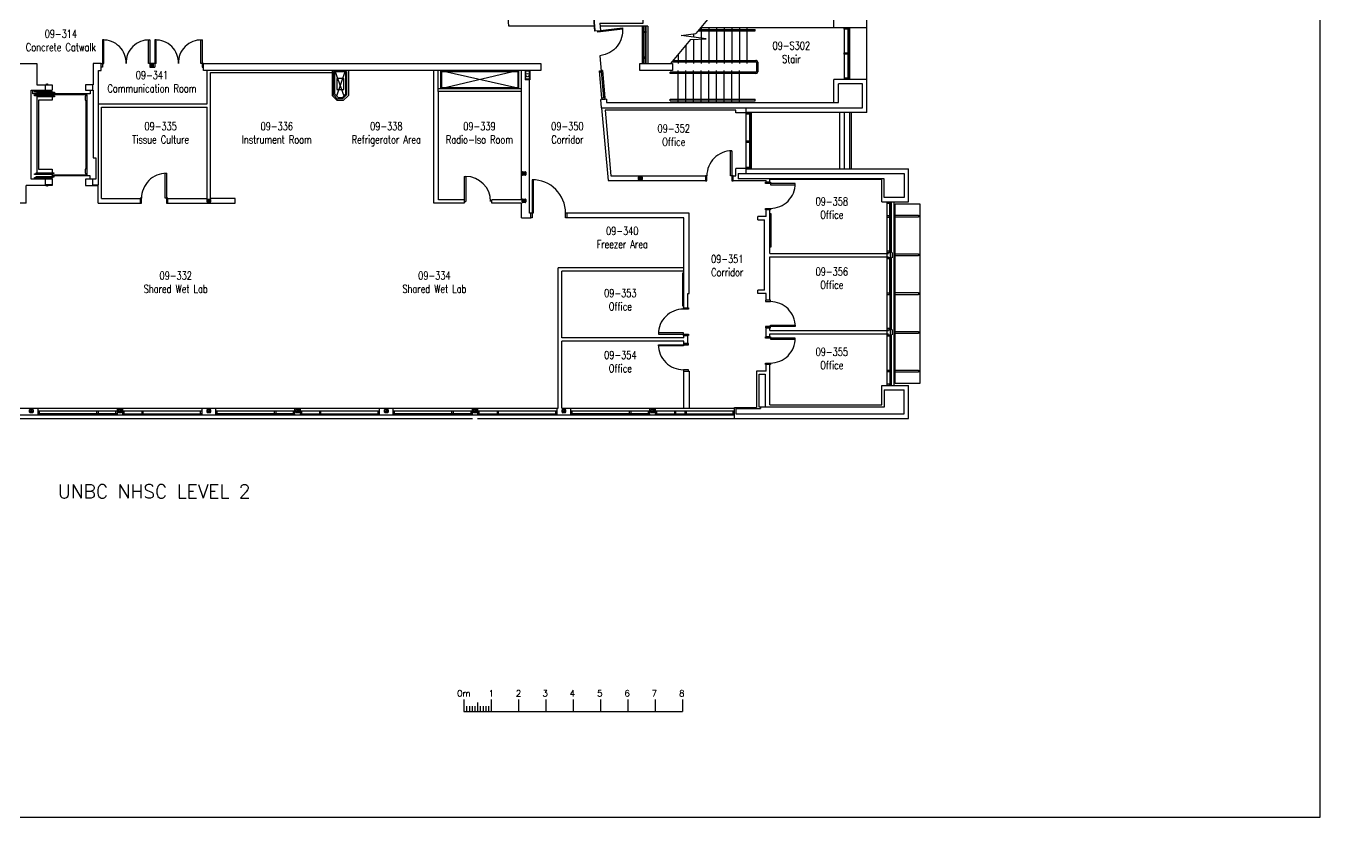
# Model space of a CAD drawing. Extents: x 11182 to 734459, y -1391328 to 152085.
# Drawn here: x 318498 to 365883, y -959177 to -930199 of the extents above; entities that cross this region are included whole.
import ezdxf
from ezdxf.enums import TextEntityAlignment as Align

# ---------------------------------------------------------------- set-up
doc = ezdxf.new("R2010")
doc.units = 0
doc.header["$LTSCALE"] = 500
doc.header["$MEASUREMENT"] = 0
doc.layers.get('0').update_dxf_attribs({"linetype": 'CONTINUOUS'})
doc.layers.add('0_Defpoints', color=106, linetype='CONTINUOUS', plot=False)
for name, color, linetype in [('0_room_data', 7, 'CONTINUOUS'), ('0_text', 7, 'CONTINUOUS'), ('1_Wall_Exist', 251, 'CONTINUOUS'), ('3_Text', 7, 'CONTINUOUS')]:
    doc.layers.add(name, color=color, linetype=linetype)
doc.styles.add('1_200', font='simplex.shx', dxfattribs={"width": 0.75, "height": 460})
doc.styles.get("Standard").update_dxf_attribs({"font": 'ROMANS', "height": 200})

# ---------------------------------------------------------------- blocks, each defined once
blk = doc.blocks.new('room_data')
at = {"layer": '3_Text', "style": '1_200', "width": 0.75}
for tag, p in [('ROOMNUM', (0, 0)), ('ROOMUSE', (0, -575))]:
    blk.add_attdef(tag, text='', height=345, dxfattribs=at).set_placement(p, align=Align.MIDDLE_CENTER)

msp = doc.modelspace()

# ---------------------------------------------------------------- linework, layer by layer
for p, q in [((334535, -954867), (334535, -955313)), ((334635, -955114), (334635, -955313)), ((334735, -955114), (334735, -955313)), ((334835, -955114), (334835, -955313)), ((334935, -955114), (334935, -955313)), ((335035, -954981), (335035, -955313)), ((335135, -955114), (335135, -955313)), ((335235, -955114), (335235, -955313)), ((335335, -955114), (335335, -955313)), ((335435, -955114), (335435, -955313)), ((335535, -954867), (335535, -955313)), ((336535, -954867), (336535, -955313)), ((337535, -954867), (337535, -955313)), ((338535, -954867), (338535, -955313)), ((339535, -954867), (339535, -955313)), ((340535, -954867), (340535, -955313)), ((341535, -954867), (341535, -955313)), ((342535, -954867), (342535, -955313)), ((334535, -955313), (342535, -955313))]:
    msp.add_line(p, q)
at = {"layer": '0_Defpoints'}
msp.add_lwpolyline([(281215, -904391), (281215, -959177), (365883, -959177), (365883, -904391)], close=True, dxfattribs=at)
at = {"layer": '1_Wall_Exist'}
for p, q in [((336185, -930204), (336091, -929139)), ((348081, -930269), (348081, -929059)), ((349291, -933369), (349291, -929059)), ((339332, -930387), (339289, -929904)), ((339289, -929904), (339331, -930372)), ((339507, -930104), (339531, -930369)), ((343516, -929887), (343028, -930474)), ((339316, -930204), (336185, -930204)), ((339332, -930386), (339531, -930369)), ((339431, -930378), (340339, -930271)), ((339437, -930428), (339431, -930378)), ((340345, -930321), (339437, -930428)), ((341267, -930204), (339516, -930204)), ((340311, -930627), (340282, -930712)), ((340331, -930539), (340311, -930627)), ((340342, -930450), (340331, -930539)), ((340339, -930271), (340345, -930321)), ((340345, -930321), (340342, -930450)), ((341064, -930204), (341064, -931579)), ((341102, -930204), (341102, -931579)), ((341128, -930204), (341128, -931579)), ((341128, -930404), (341178, -930404)), ((341178, -930442), (341128, -930442)), ((341159, -930413), (341157, -930415)), ((341157, -930415), (341157, -930431)), ((341157, -930419), (341167, -930419)), ((341157, -930427), (341167, -930427)), ((341157, -930431), (341159, -930433)), ((341167, -930413), (341159, -930413)), ((341159, -930433), (341167, -930433)), ((341167, -930404), (341167, -930442)), ((341201, -930418), (341167, -930418)), ((341167, -930428), (341201, -930428)), ((341178, -930204), (341178, -931579)), ((341191, -930204), (341191, -931579)), ((341201, -930404), (341191, -930404)), ((341191, -930442), (341201, -930442)), ((341201, -930442), (341201, -930404)), ((341201, -930413), (341209, -930413)), ((341211, -930419), (341201, -930419)), ((341211, -930427), (341201, -930427)), ((341209, -930433), (341201, -930433)), ((341209, -930413), (341211, -930415)), ((341211, -930431), (341209, -930433)), ((341211, -930415), (341211, -930431)), ((341267, -930204), (341267, -931579)), ((342495, -930552), (343028, -930474)), ((343405, -930671), (342495, -930552)), ((342943, -930486), (342943, -930611)), ((343102, -930384), (345199, -930384)), ((343144, -930334), (345199, -930334)), ((349291, -930269), (343198, -930269)), ((343223, -930269), (343223, -930647)), ((343502, -930269), (343502, -931579)), ((343782, -930269), (343782, -931579)), ((344061, -930269), (344061, -931579)), ((344340, -930269), (344340, -931579)), ((344620, -930269), (344620, -931579)), ((344899, -930269), (344899, -931579)), ((345199, -930384), (345199, -930334)), ((348463, -930269), (348463, -932159)), ((348463, -930319), (348463, -930269)), ((348596, -930319), (348463, -930319)), ((348596, -930269), (348596, -932153)), ((348596, -930269), (348596, -930319)), ((348596, -930288), (348629, -930288)), ((348629, -930301), (348596, -930301)), ((348605, -930307), (348599, -930307)), ((348618, -930308), (348605, -930308)), ((348624, -930307), (348618, -930307)), ((348629, -930269), (348629, -932129)), ((348629, -930269), (348629, -930319)), ((348629, -930319), (348648, -930319)), ((348648, -930269), (348648, -932159)), ((348648, -930269), (348648, -932159)), ((348648, -930319), (348648, -930269)), ((321347, -930715), (321302, -930715)), ((321302, -930715), (321302, -931712)), ((321347, -931579), (321347, -930715)), ((322985, -931579), (322985, -930715)), ((322985, -930715), (323030, -930715)), ((323030, -930715), (323030, -931712)), ((323264, -930715), (323219, -930715)), ((323219, -930715), (323219, -931712)), ((323264, -931579), (323264, -930715)), ((324902, -931579), (324902, -930715)), ((324902, -930715), (324947, -930715)), ((324947, -930715), (324947, -931712)), ((340025, -931073), (339954, -931128)), ((340090, -931012), (340025, -931073)), ((340149, -930944), (340090, -931012)), ((340201, -930871), (340149, -930944)), ((340245, -930793), (340201, -930871)), ((340282, -930712), (340245, -930793)), ((342837, -930702), (342105, -931579)), ((342664, -930909), (342664, -931579)), ((342837, -930702), (343405, -930671)), ((342943, -930696), (342943, -931579)), ((343223, -930681), (343223, -931579)), ((308790, -931579), (318897, -931579)), ((318897, -931579), (318897, -932359)), ((321252, -931579), (321347, -931579)), ((323264, -931579), (322985, -931579)), ((323080, -931712), (323080, -931579)), ((323169, -931712), (323169, -931579)), ((324997, -931579), (324902, -931579)), ((324997, -931712), (324997, -931579)), ((339713, -931247), (339512, -931301)), ((339512, -931301), (339646, -932837)), ((339797, -931215), (339713, -931247)), ((339877, -931175), (339797, -931215)), ((339954, -931128), (339877, -931175)), ((341178, -931342), (341128, -931342)), ((341128, -931380), (341178, -931380)), ((341157, -931353), (341159, -931351)), ((341157, -931369), (341157, -931353)), ((341157, -931357), (341167, -931357)), ((341157, -931365), (341167, -931365)), ((341159, -931371), (341157, -931369)), ((341159, -931351), (341167, -931351)), ((341167, -931371), (341159, -931371)), ((341167, -931380), (341167, -931342)), ((341167, -931356), (341201, -931356)), ((341201, -931366), (341167, -931366)), ((341191, -931342), (341201, -931342)), ((341201, -931380), (341191, -931380)), ((341201, -931342), (341201, -931380)), ((341209, -931351), (341201, -931351)), ((341211, -931357), (341201, -931357)), ((341211, -931365), (341201, -931365)), ((341201, -931371), (341209, -931371)), ((341211, -931353), (341209, -931351)), ((341209, -931371), (341211, -931369)), ((341211, -931369), (341211, -931353)), ((342159, -931514), (345229, -931514)), ((342201, -931464), (345229, -931464)), ((342385, -931244), (342385, -931579)), ((345242, -931527), (345242, -931882)), ((345292, -931527), (345292, -931885)), ((348463, -931239), (348463, -931189)), ((348463, -931189), (348596, -931189)), ((348596, -931239), (348463, -931239)), ((348596, -931189), (348596, -931239)), ((348596, -931208), (348629, -931208)), ((348629, -931221), (348596, -931221)), ((348605, -931227), (348599, -931227)), ((348618, -931228), (348605, -931228)), ((348624, -931227), (348618, -931227)), ((348648, -931189), (348629, -931189)), ((348629, -931189), (348629, -931239)), ((348629, -931239), (348648, -931239)), ((348648, -931239), (348648, -931189)), ((321302, -931712), (321252, -931712)), ((323030, -931712), (323219, -931712)), ((323089, -931677), (323089, -931615)), ((323089, -931646), (323160, -931646)), ((323093, -931601), (323155, -931601)), ((323093, -931610), (323155, -931610)), ((323155, -931681), (323093, -931681)), ((323155, -931690), (323093, -931690)), ((323124, -931610), (323124, -931681)), ((323160, -931615), (323160, -931677)), ((324947, -931712), (324997, -931712)), ((325136, -933049), (325136, -931829)), ((325258, -936518), (325258, -931909)), ((325258, -931909), (329708, -931909)), ((329708, -931829), (329708, -932743)), ((329761, -932726), (329760, -931876)), ((329760, -931876), (330238, -931876)), ((329812, -932700), (329812, -931829)), ((329812, -931841), (330140, -932765)), ((329877, -932765), (330205, -931829)), ((330205, -931829), (330205, -932700)), ((330238, -931876), (330242, -932726)), ((330309, -931829), (330309, -932744)), ((333434, -936690), (333434, -931845)), ((333590, -932605), (333590, -931829)), ((333695, -931829), (336514, -932470)), ((336533, -931829), (333695, -932500)), ((333695, -932500), (333695, -931829)), ((333733, -931865), (336514, -931865)), ((333733, -932470), (333733, -931865)), ((336514, -931865), (336514, -932470)), ((336533, -931829), (336533, -932500)), ((336638, -936562), (336638, -931829)), ((336780, -931829), (336780, -932179)), ((336936, -931854), (336796, -931854)), ((336796, -931854), (336796, -932154)), ((336936, -937057), (336936, -931829)), ((336952, -931829), (336952, -932179)), ((339585, -932842), (339497, -931843)), ((339501, -931843), (339541, -931840)), ((339506, -931893), (339501, -931843)), ((339545, -931889), (339506, -931893)), ((339541, -931840), (339545, -931889)), ((339576, -931855), (339542, -931858)), ((339542, -931858), (339544, -931871)), ((339544, -931871), (339577, -931868)), ((339549, -931877), (339555, -931876)), ((339555, -931877), (339568, -931876)), ((339568, -931875), (339574, -931875)), ((339615, -931833), (339574, -931837)), ((339574, -931837), (339578, -931887)), ((339578, -931887), (339619, -931883)), ((339619, -931883), (339615, -931833)), ((339706, -932832), (339619, -931833)), ((342085, -931944), (342085, -931894)), ((345229, -931894), (342085, -931894)), ((345229, -931944), (342085, -931944)), ((342385, -933004), (342385, -931829)), ((342664, -933004), (342664, -931829)), ((342943, -933004), (342943, -931829)), ((343223, -933004), (343223, -931829)), ((343502, -933004), (343502, -931829)), ((343782, -933004), (343782, -931829)), ((344061, -933004), (344061, -931829)), ((344340, -933004), (344340, -931829)), ((344620, -933004), (344620, -931829)), ((318897, -932359), (319459, -932359)), ((319205, -932359), (319205, -932559)), ((319316, -932347), (319231, -932347)), ((319231, -932347), (319231, -932359)), ((319261, -932334), (319261, -932347)), ((319286, -932334), (319261, -932334)), ((319286, -932334), (319286, -932347)), ((319316, -932347), (319316, -932359)), ((319459, -932359), (319459, -932559)), ((320957, -932359), (320678, -932359)), ((320678, -932359), (320678, -932559)), ((329883, -932129), (329883, -932529)), ((330133, -932129), (329883, -932129)), ((329883, -932529), (330133, -932529)), ((330133, -932529), (330133, -932129)), ((336638, -932500), (333590, -932500)), ((336514, -932470), (333733, -932470)), ((336952, -932179), (336780, -932179)), ((336936, -932154), (336796, -932154)), ((349291, -932159), (348081, -932159)), ((348081, -933004), (348081, -932159)), ((349126, -932324), (348246, -932324)), ((348246, -933004), (348246, -932324)), ((348596, -932109), (348463, -932109)), ((348463, -932109), (348463, -932159)), ((348596, -932159), (348596, -932109)), ((348629, -932128), (348596, -932128)), ((348596, -932141), (348629, -932141)), ((348605, -932122), (348599, -932122)), ((348618, -932121), (348605, -932121)), ((348624, -932122), (348618, -932122)), ((348629, -932159), (348629, -932109)), ((348629, -932109), (348648, -932109)), ((348648, -932109), (348648, -932159)), ((349126, -933204), (349126, -932324)), ((318697, -935817), (318697, -932559)), ((318697, -932559), (319459, -932559)), ((318757, -932690), (318757, -932559)), ((320856, -932690), (318757, -932690)), ((318808, -932594), (319446, -932594)), ((318808, -932626), (318808, -932594)), ((319446, -932626), (318808, -932626)), ((318808, -932728), (319446, -932728)), ((318808, -932759), (318808, -932728)), ((319446, -932759), (318808, -932759)), ((318907, -932632), (319545, -932632)), ((318907, -932664), (318907, -932632)), ((319545, -932664), (318907, -932664)), ((318907, -932766), (319545, -932766)), ((318907, -932798), (318907, -932766)), ((319545, -932798), (318907, -932798)), ((318916, -935579), (318916, -932798)), ((319456, -932925), (318963, -932925)), ((318963, -932925), (318963, -935452)), ((319446, -932594), (319446, -932626)), ((319446, -932728), (319446, -932759)), ((320738, -932721), (319456, -932721)), ((319456, -932721), (319456, -932925)), ((319545, -932632), (319545, -932664)), ((319545, -932766), (319545, -932798)), ((320668, -932779), (320668, -932925)), ((320694, -932779), (320668, -932779)), ((320668, -932925), (320691, -932925)), ((320678, -932559), (320957, -932559)), ((320691, -932925), (320691, -935452)), ((320694, -932721), (320694, -932779)), ((320738, -935655), (320738, -932721)), ((320856, -932559), (320856, -932690)), ((320957, -932559), (320957, -935037)), ((329898, -932934), (329708, -932743)), ((329909, -932878), (329761, -932726)), ((329942, -932829), (329812, -932700)), ((330119, -932934), (329898, -932934)), ((330091, -932869), (329909, -932878)), ((330076, -932829), (329942, -932829)), ((330076, -932829), (330205, -932700)), ((330242, -932726), (330091, -932869)), ((330119, -932934), (330309, -932744)), ((336638, -932605), (333590, -932605)), ((333606, -936568), (333606, -932605)), ((339750, -932878), (339551, -932895)), ((339578, -933204), (339551, -932895)), ((339706, -932832), (339585, -932842)), ((339585, -932842), (339589, -932892)), ((339589, -932892), (339711, -932881)), ((339711, -932881), (339706, -932832)), ((339750, -932878), (339761, -933004)), ((339761, -933004), (348246, -933004)), ((342085, -932939), (342085, -932889)), ((342085, -932889), (345200, -932889)), ((342085, -932939), (345200, -932939)), ((345200, -932939), (345200, -932889)), ((321157, -933049), (325136, -933049)), ((321264, -933171), (325136, -933171)), ((321264, -936518), (321264, -933171)), ((325136, -936518), (325136, -933171)), ((339578, -933204), (339811, -935867)), ((339578, -933204), (349126, -933204)), ((344494, -933284), (339708, -933284)), ((339708, -933284), (339919, -935695)), ((344494, -933385), (344494, -933284)), ((344869, -933385), (344494, -933385)), ((344869, -935604), (344869, -933204)), ((349291, -933369), (344869, -933369)), ((344869, -933433), (344869, -933369)), ((344869, -933369), (344996, -933369)), ((344996, -933433), (344869, -933433)), ((344996, -933369), (344996, -933433)), ((344996, -933433), (344996, -935439)), ((345035, -933393), (344997, -933393)), ((345035, -933409), (344997, -933409)), ((345035, -933433), (345035, -933369)), ((345035, -933369), (345054, -933369)), ((345035, -935439), (345035, -933433)), ((345054, -933433), (345035, -933433)), ((345054, -933369), (345054, -933433)), ((345054, -933433), (345054, -935439)), ((348287, -933369), (348287, -935439)), ((348463, -933369), (348463, -935439)), ((348648, -933369), (348648, -935439)), ((348709, -933369), (348709, -935439)), ((344869, -934468), (344869, -934404)), ((344869, -934404), (344996, -934404)), ((344996, -934404), (344996, -934468)), ((344997, -934428), (345035, -934428)), ((345035, -934468), (345035, -934404)), ((345035, -934404), (345054, -934404)), ((345054, -934404), (345054, -934468)), ((344299, -935690), (344299, -934776)), ((344299, -934776), (344344, -934776)), ((344344, -934776), (344344, -935873)), ((344996, -934468), (344869, -934468)), ((345035, -934444), (344997, -934444)), ((345054, -934468), (345035, -934468)), ((320957, -935037), (321060, -935037)), ((344869, -935439), (344869, -935376)), ((344869, -935376), (344996, -935376)), ((344996, -935376), (344996, -935439)), ((345035, -935439), (345035, -935376)), ((345035, -935376), (345054, -935376)), ((345054, -935376), (345054, -935439)), ((319459, -935817), (318697, -935817)), ((318808, -935617), (319456, -935617)), ((318808, -935648), (318808, -935617)), ((319456, -935648), (318808, -935648)), ((318808, -935750), (319456, -935750)), ((318808, -935782), (318808, -935750)), ((319456, -935782), (318808, -935782)), ((318870, -935579), (319517, -935579)), ((318870, -935610), (318870, -935579)), ((319517, -935610), (318870, -935610)), ((318870, -935712), (319517, -935712)), ((318870, -935744), (318870, -935712)), ((319517, -935744), (318870, -935744)), ((318963, -935452), (319456, -935452)), ((319205, -935817), (319205, -936050)), ((320856, -935687), (319454, -935687)), ((319454, -935687), (319454, -935817)), ((319456, -935452), (319456, -935655)), ((319456, -935655), (320738, -935655)), ((319456, -935750), (319456, -935782)), ((319459, -935817), (319459, -936050)), ((319517, -935579), (319517, -935610)), ((319517, -935712), (319517, -935744)), ((320668, -935452), (320668, -935598)), ((320691, -935452), (320668, -935452)), ((320668, -935598), (320694, -935598)), ((320678, -935817), (320678, -936050)), ((321060, -935817), (320678, -935817)), ((320694, -935598), (320694, -935655)), ((320856, -935817), (320856, -935687)), ((320932, -935817), (320932, -936017)), ((323599, -936513), (323599, -935599)), ((323599, -935599), (323644, -935599)), ((323644, -935599), (323644, -936696)), ((334549, -935715), (334549, -936690)), ((334549, -935715), (334600, -935715)), ((334600, -935715), (334600, -936629)), ((336674, -935649), (336674, -935560)), ((336686, -935649), (336686, -935560)), ((336686, -935604), (336788, -935604)), ((336693, -935541), (336781, -935541)), ((336693, -935554), (336781, -935554)), ((336781, -935655), (336693, -935655)), ((336781, -935668), (336693, -935668)), ((336737, -935554), (336737, -935655)), ((336788, -935560), (336788, -935649)), ((336801, -935560), (336801, -935649)), ((337081, -935833), (337036, -935833)), ((337036, -935833), (337036, -937235)), ((337081, -937052), (337081, -935833)), ((339919, -935695), (343380, -935695)), ((340933, -935826), (340933, -935737)), ((340946, -935826), (340946, -935737)), ((340946, -935782), (341047, -935782)), ((340952, -935718), (341041, -935718)), ((340952, -935731), (341041, -935731)), ((341041, -935832), (340952, -935832)), ((341041, -935845), (340952, -935845)), ((340997, -935731), (340997, -935832)), ((341047, -935737), (341047, -935826)), ((341060, -935737), (341060, -935826)), ((343430, -935690), (343380, -935690)), ((343380, -935690), (343380, -935873)), ((343430, -935873), (343430, -935690)), ((344394, -935690), (344299, -935690)), ((344394, -935873), (344394, -935690)), ((344394, -935695), (344494, -935695)), ((344494, -935695), (344494, -935423)), ((344869, -935423), (344494, -935423)), ((344574, -935604), (350652, -935604)), ((344574, -935604), (344574, -935801)), ((349918, -935801), (344574, -935801)), ((344869, -935439), (350817, -935439)), ((344996, -935439), (344869, -935439)), ((344997, -935400), (345035, -935400)), ((345035, -935416), (344997, -935416)), ((345054, -935439), (345035, -935439)), ((345731, -935920), (345731, -935817)), ((345731, -935817), (349838, -935817)), ((349838, -936649), (349838, -935817)), ((349918, -936484), (349918, -935801)), ((350652, -935604), (350652, -936484)), ((350817, -936649), (350817, -935439)), ((318513, -936690), (318513, -936050)), ((319459, -936050), (318513, -936050)), ((319459, -936017), (319205, -936017)), ((319229, -936062), (319229, -936050)), ((319315, -936062), (319229, -936062)), ((319259, -936075), (319259, -936062)), ((319285, -936075), (319259, -936075)), ((319285, -936075), (319285, -936062)), ((319315, -936062), (319315, -936050)), ((320678, -936050), (321142, -936050)), ((320932, -936017), (320932, -936050)), ((321142, -936690), (321142, -936050)), ((339811, -935867), (343380, -935867)), ((343380, -935873), (343430, -935873)), ((344344, -935873), (344394, -935873)), ((344394, -935867), (345596, -935867)), ((345572, -935970), (345572, -935920)), ((345572, -935920), (345755, -935920)), ((346669, -935970), (345572, -935970)), ((345596, -935920), (345596, -935867)), ((345724, -935920), (345602, -935920)), ((345755, -935920), (345755, -936015)), ((345755, -936015), (346669, -936015)), ((346669, -936015), (346669, -935970)), ((318513, -936690), (317491, -936690)), ((321142, -936690), (322680, -936690)), ((321264, -936518), (322680, -936518)), ((322730, -936513), (322680, -936513)), ((322680, -936513), (322680, -936696)), ((322680, -936696), (322730, -936696)), ((322730, -936696), (322730, -936513)), ((323694, -936513), (323599, -936513)), ((323644, -936696), (323694, -936696)), ((323694, -936696), (323694, -936513)), ((323694, -936518), (325136, -936518)), ((323694, -936690), (326158, -936690)), ((325133, -936649), (325133, -936560)), ((325146, -936649), (325146, -936560)), ((325146, -936604), (325247, -936604)), ((325152, -936541), (325241, -936541)), ((325152, -936554), (325241, -936554)), ((325241, -936655), (325152, -936655)), ((325241, -936668), (325152, -936668)), ((325197, -936554), (325197, -936655)), ((325247, -936560), (325247, -936649)), ((325258, -936506), (326108, -936506)), ((326158, -936518), (325258, -936518)), ((325260, -936560), (325260, -936649)), ((326158, -936690), (326158, -936518)), ((334549, -936690), (333434, -936690)), ((334549, -936568), (333606, -936568)), ((334549, -936629), (334600, -936629)), ((335563, -936690), (335563, -936568)), ((336638, -936568), (335563, -936568)), ((336638, -936690), (335563, -936690)), ((336674, -936649), (336674, -936560)), ((336686, -936649), (336686, -936560)), ((336686, -936604), (336788, -936604)), ((336693, -936541), (336781, -936541)), ((336693, -936554), (336781, -936554)), ((336781, -936655), (336693, -936655)), ((336781, -936668), (336693, -936668)), ((336737, -936554), (336737, -936655)), ((336788, -936560), (336788, -936649)), ((336801, -936560), (336801, -936649)), ((349838, -936649), (350817, -936649)), ((350652, -936484), (349918, -936484)), ((350019, -936651), (350019, -943314)), ((350019, -936651), (350121, -936651)), ((350121, -936701), (350019, -936701)), ((350121, -936651), (350121, -936701)), ((350121, -936670), (350154, -936670)), ((350154, -936683), (350121, -936683)), ((350124, -937166), (350124, -936689)), ((350131, -936689), (350124, -936689)), ((350131, -937166), (350131, -936689)), ((350143, -936690), (350131, -936690)), ((350143, -937166), (350143, -936689)), ((350150, -936689), (350143, -936689)), ((350150, -937166), (350150, -936689)), ((350173, -936651), (350154, -936651)), ((350154, -936651), (350154, -936701)), ((350154, -936701), (350173, -936701)), ((350173, -936651), (350173, -938504)), ((350286, -943364), (350286, -936649)), ((350322, -943295), (350322, -936719)), ((350322, -936719), (351233, -936719)), ((351233, -936719), (351233, -943295)), ((336638, -937229), (336986, -937229)), ((336986, -937057), (336936, -937057)), ((336986, -937052), (337081, -937052)), ((336986, -937235), (336986, -937052)), ((337036, -937235), (336986, -937235)), ((338255, -937052), (338305, -937052)), ((338255, -937235), (338255, -937052)), ((338305, -937235), (338255, -937235)), ((338305, -937052), (338305, -937235)), ((342778, -937057), (338305, -937057)), ((342593, -937229), (338305, -937229)), ((342593, -940522), (342593, -937229)), ((342778, -939997), (342778, -937057)), ((345596, -937184), (345294, -937184)), ((345294, -937306), (345294, -937184)), ((345572, -936934), (345572, -936884)), ((345572, -936884), (345755, -936884)), ((345755, -936934), (345572, -936934)), ((345596, -937184), (345596, -936934)), ((345724, -936934), (345602, -936934)), ((345731, -938531), (345731, -936934)), ((345782, -937088), (345731, -937088)), ((345731, -937088), (345731, -938287)), ((345755, -936884), (345755, -936934)), ((345781, -938287), (345782, -937088)), ((350121, -937154), (350019, -937154)), ((350019, -937204), (350121, -937204)), ((350121, -937204), (350121, -937154)), ((350154, -937172), (350121, -937172)), ((350121, -937185), (350154, -937185)), ((350131, -937166), (350124, -937166)), ((350124, -938466), (350124, -937192)), ((350131, -937192), (350124, -937192)), ((350143, -937165), (350131, -937165)), ((350131, -938466), (350131, -937192)), ((350143, -937193), (350131, -937193)), ((350150, -937166), (350143, -937166)), ((350143, -938466), (350143, -937192)), ((350150, -937192), (350143, -937192)), ((350150, -938466), (350150, -937192)), ((350154, -937204), (350154, -937154)), ((350154, -937154), (350173, -937154)), ((350173, -937204), (350154, -937204)), ((350322, -937131), (351183, -937131)), ((351183, -937206), (350322, -937206)), ((351183, -937131), (351183, -937206)), ((345294, -937306), (345546, -937306)), ((345546, -939875), (345546, -937306)), ((345731, -938287), (345781, -938287)), ((345731, -938531), (350076, -938531)), ((345731, -938653), (350076, -938653)), ((345731, -940247), (345731, -938653)), ((350121, -938454), (350019, -938454)), ((350019, -938504), (350122, -938504)), ((350019, -938684), (350121, -938684)), ((350121, -938504), (350121, -938454)), ((350154, -938472), (350121, -938472)), ((350121, -938485), (350154, -938485)), ((350121, -938684), (350121, -938734)), ((350131, -938466), (350124, -938466)), ((350143, -938465), (350131, -938465)), ((350148, -938487), (350141, -938487)), ((350141, -938487), (350141, -938698)), ((350141, -938698), (350148, -938698)), ((350150, -938466), (350143, -938466)), ((350148, -938698), (350148, -938487)), ((350154, -938504), (350154, -938454)), ((350154, -938454), (350173, -938454)), ((350173, -938504), (350154, -938504)), ((350173, -938684), (350154, -938684)), ((350154, -938684), (350154, -938734)), ((350155, -938688), (350155, -938494)), ((350173, -938684), (350173, -941334)), ((350231, -938688), (350231, -938494)), ((350322, -938550), (351183, -938550)), ((351183, -938625), (350322, -938625)), ((351183, -938550), (351183, -938625)), ((337987, -944196), (337987, -939059)), ((342593, -939059), (337987, -939059)), ((350121, -938734), (350019, -938734)), ((350121, -938702), (350154, -938702)), ((350154, -938715), (350121, -938715)), ((350124, -939996), (350124, -938722)), ((350131, -938722), (350124, -938722)), ((350131, -939996), (350131, -938722)), ((350143, -938723), (350131, -938723)), ((350143, -939996), (350143, -938722)), ((350150, -938722), (350143, -938722)), ((350150, -939996), (350150, -938722)), ((350154, -938734), (350173, -938734)), ((342593, -939181), (338122, -939181)), ((338122, -941620), (338122, -939181)), ((342593, -939252), (342543, -939252)), ((342543, -939252), (342543, -940451)), ((342593, -940451), (342593, -939252)), ((342728, -940522), (342728, -939997)), ((342728, -939997), (342778, -939997)), ((345546, -939875), (345294, -939875)), ((345294, -939997), (345294, -939875)), ((345596, -939997), (345294, -939997)), ((345596, -940247), (345596, -939997)), ((350121, -939984), (350019, -939984)), ((350019, -940034), (350121, -940034)), ((350121, -940034), (350121, -939984)), ((350154, -940002), (350121, -940002)), ((350121, -940015), (350154, -940015)), ((350131, -939996), (350124, -939996)), ((350124, -940022), (350124, -941296)), ((350131, -940022), (350124, -940022)), ((350143, -939995), (350131, -939995)), ((350131, -940022), (350131, -941296)), ((350143, -940023), (350131, -940023)), ((350150, -939996), (350143, -939996)), ((350143, -940022), (350143, -941296)), ((350150, -940022), (350143, -940022)), ((350150, -940022), (350150, -941296)), ((350154, -940034), (350154, -939984)), ((350154, -939984), (350173, -939984)), ((350173, -940034), (350154, -940034)), ((350322, -939969), (351183, -939969)), ((351183, -940044), (350322, -940044)), ((351183, -939969), (351183, -940044)), ((342543, -940451), (342593, -940451)), ((342569, -940572), (342569, -940522)), ((342569, -940522), (342752, -940522)), ((342752, -940572), (342569, -940572)), ((342600, -940522), (342722, -940522)), ((342752, -940522), (342752, -940572)), ((345755, -940247), (345572, -940247)), ((345572, -940247), (345572, -940297)), ((345572, -940297), (345755, -940297)), ((345724, -940247), (345602, -940247)), ((345755, -940297), (345755, -940247)), ((342569, -941441), (341655, -941441)), ((341655, -941441), (341655, -941486)), ((341655, -941486), (342752, -941486)), ((342569, -941536), (342569, -941441)), ((342752, -941536), (342569, -941536)), ((342593, -941620), (342593, -941536)), ((342600, -941536), (342722, -941536)), ((342728, -941826), (342728, -941536)), ((342752, -941486), (342752, -941536)), ((346669, -941211), (345572, -941211)), ((345572, -941211), (345572, -941261)), ((345572, -941261), (345755, -941261)), ((345596, -941583), (345596, -941261)), ((345724, -941261), (345602, -941261)), ((345731, -941361), (345731, -941261)), ((345731, -941361), (350076, -941361)), ((345731, -941483), (350076, -941483)), ((345731, -941583), (345731, -941483)), ((345755, -941166), (346669, -941166)), ((345755, -941261), (345755, -941166)), ((346669, -941166), (346669, -941211)), ((350121, -941284), (350019, -941284)), ((350019, -941334), (350122, -941334)), ((350019, -941514), (350121, -941514)), ((350121, -941334), (350121, -941284)), ((350154, -941302), (350121, -941302)), ((350121, -941315), (350154, -941315)), ((350121, -941514), (350121, -941564)), ((350121, -941532), (350154, -941532)), ((350131, -941296), (350124, -941296)), ((350143, -941295), (350131, -941295)), ((350148, -941317), (350141, -941317)), ((350141, -941317), (350141, -941528)), ((350141, -941528), (350148, -941528)), ((350150, -941296), (350143, -941296)), ((350148, -941528), (350148, -941317)), ((350154, -941334), (350154, -941284)), ((350154, -941284), (350173, -941284)), ((350173, -941334), (350154, -941334)), ((350173, -941514), (350154, -941514)), ((350154, -941514), (350154, -941564)), ((350155, -941518), (350155, -941324)), ((350173, -941514), (350173, -943366)), ((350231, -941518), (350231, -941324)), ((350322, -941388), (351183, -941388)), ((351183, -941463), (350322, -941463)), ((351183, -941388), (351183, -941463)), ((342593, -941620), (338122, -941620)), ((342593, -941742), (338122, -941742)), ((338122, -944196), (338122, -941742)), ((341655, -941921), (341655, -941876)), ((341655, -941876), (342752, -941876)), ((342569, -941921), (341655, -941921)), ((342569, -941826), (342569, -941921)), ((342752, -941826), (342569, -941826)), ((342593, -941826), (342593, -941742)), ((342600, -941826), (342722, -941826)), ((342752, -941876), (342752, -941826)), ((345572, -941633), (345572, -941583)), ((345572, -941583), (345755, -941583)), ((346669, -941633), (345572, -941633)), ((345724, -941583), (345602, -941583)), ((345755, -941583), (345755, -941678)), ((345755, -941678), (346669, -941678)), ((346669, -941678), (346669, -941633)), ((350121, -941564), (350019, -941564)), ((350154, -941545), (350121, -941545)), ((350124, -941552), (350124, -942826)), ((350131, -941552), (350124, -941552)), ((350131, -941552), (350131, -942826)), ((350143, -941553), (350131, -941553)), ((350143, -941552), (350143, -942826)), ((350150, -941552), (350143, -941552)), ((350150, -941552), (350150, -942826)), ((350154, -941564), (350173, -941564)), ((342569, -942790), (342569, -942840)), ((342752, -942790), (342569, -942790)), ((342569, -942840), (342778, -942840)), ((342593, -944196), (342593, -942840)), ((342600, -942840), (342722, -942840)), ((342752, -942840), (342752, -942790)), ((342778, -942840), (342778, -944196)), ((345596, -942847), (345244, -942847)), ((345244, -942847), (345244, -944174)), ((345350, -944159), (345350, -942953)), ((345350, -942953), (345562, -942953)), ((345562, -942953), (345562, -944159)), ((345572, -942597), (345572, -942547)), ((345572, -942547), (345755, -942547)), ((345755, -942597), (345572, -942597)), ((345596, -942847), (345596, -942597)), ((345724, -942597), (345602, -942597)), ((345731, -944079), (345731, -942597)), ((345755, -942547), (345755, -942597)), ((350019, -942814), (350121, -942814)), ((350121, -942864), (350019, -942864)), ((350121, -942814), (350121, -942864)), ((350121, -942832), (350154, -942832)), ((350154, -942845), (350121, -942845)), ((350131, -942826), (350124, -942826)), ((350124, -942852), (350124, -943329)), ((350131, -942852), (350124, -942852)), ((350143, -942825), (350131, -942825)), ((350131, -942852), (350131, -943329)), ((350143, -942853), (350131, -942853)), ((350150, -942826), (350143, -942826)), ((350143, -942852), (350143, -943329)), ((350150, -942852), (350143, -942852)), ((350150, -942852), (350150, -943329)), ((350173, -942814), (350154, -942814)), ((350154, -942814), (350154, -942864)), ((350154, -942864), (350173, -942864)), ((350322, -942807), (351183, -942807)), ((351183, -942882), (350322, -942882)), ((351183, -942807), (351183, -942882)), ((349838, -944079), (349838, -943364)), ((349838, -943364), (350817, -943364)), ((350121, -943316), (350019, -943316)), ((350019, -943316), (350019, -943366)), ((350019, -943366), (350121, -943366)), ((350121, -943366), (350121, -943316)), ((350154, -943335), (350121, -943335)), ((350121, -943348), (350154, -943348)), ((350131, -943329), (350124, -943329)), ((350143, -943328), (350131, -943328)), ((350150, -943329), (350143, -943329)), ((350154, -943366), (350154, -943316)), ((350154, -943316), (350173, -943316)), ((350173, -943366), (350154, -943366)), ((351233, -943295), (350322, -943295)), ((350817, -944574), (350817, -943364)), ((349918, -943529), (349918, -944159)), ((349918, -943529), (350652, -943529)), ((350652, -944409), (350652, -943529)), ((309047, -944196), (337987, -944196)), ((318633, -944349), (318633, -944260)), ((318646, -944349), (318646, -944260)), ((318646, -944304), (318747, -944304)), ((318652, -944241), (318741, -944241)), ((318652, -944254), (318741, -944254)), ((318741, -944355), (318652, -944355)), ((318741, -944368), (318652, -944368)), ((318697, -944254), (318697, -944355)), ((318747, -944260), (318747, -944349)), ((318760, -944260), (318760, -944349)), ((318947, -944462), (318947, -944196)), ((321847, -944308), (318947, -944308)), ((318997, -944409), (318997, -944308)), ((321097, -944409), (321097, -944308)), ((321147, -944308), (321147, -944409)), ((321797, -944409), (321797, -944308)), ((321847, -944462), (321847, -944196)), ((321883, -944349), (321883, -944260)), ((321896, -944349), (321896, -944260)), ((321896, -944304), (321997, -944304)), ((321902, -944241), (321991, -944241)), ((321902, -944254), (321991, -944254)), ((321991, -944355), (321902, -944355)), ((321991, -944368), (321902, -944368)), ((321947, -944254), (321947, -944355)), ((321997, -944260), (321997, -944349)), ((322010, -944260), (322010, -944349)), ((322047, -944462), (322047, -944196)), ((324947, -944308), (322047, -944308)), ((322097, -944409), (322097, -944308)), ((322747, -944308), (322747, -944409)), ((322797, -944409), (322797, -944308)), ((324897, -944409), (324897, -944308)), ((324947, -944462), (324947, -944196)), ((325133, -944349), (325133, -944260)), ((325146, -944349), (325146, -944260)), ((325146, -944304), (325247, -944304)), ((325152, -944241), (325241, -944241)), ((325152, -944254), (325241, -944254)), ((325241, -944355), (325152, -944355)), ((325241, -944368), (325152, -944368)), ((325197, -944254), (325197, -944355)), ((325247, -944260), (325247, -944349)), ((325260, -944260), (325260, -944349)), ((325447, -944462), (325447, -944196)), ((328347, -944308), (325447, -944308)), ((325497, -944409), (325497, -944308)), ((327597, -944409), (327597, -944308)), ((327647, -944308), (327647, -944409)), ((328297, -944409), (328297, -944308)), ((328347, -944462), (328347, -944196)), ((328383, -944349), (328383, -944260)), ((328396, -944349), (328396, -944260)), ((328396, -944304), (328497, -944304)), ((328402, -944241), (328491, -944241)), ((328402, -944254), (328491, -944254)), ((328491, -944355), (328402, -944355)), ((328491, -944368), (328402, -944368)), ((328447, -944254), (328447, -944355)), ((328497, -944260), (328497, -944349)), ((328510, -944260), (328510, -944349)), ((328547, -944462), (328547, -944196)), ((331447, -944308), (328547, -944308)), ((328597, -944409), (328597, -944308)), ((329247, -944308), (329247, -944409)), ((329297, -944409), (329297, -944308)), ((331397, -944409), (331397, -944308)), ((331447, -944462), (331447, -944196)), ((331633, -944349), (331633, -944260)), ((331646, -944349), (331646, -944260)), ((331646, -944304), (331747, -944304)), ((331652, -944241), (331741, -944241)), ((331652, -944254), (331741, -944254)), ((331741, -944355), (331652, -944355)), ((331741, -944368), (331652, -944368)), ((331697, -944254), (331697, -944355)), ((331747, -944260), (331747, -944349)), ((331760, -944260), (331760, -944349)), ((331947, -944462), (331947, -944196)), ((334847, -944308), (331947, -944308)), ((331997, -944409), (331997, -944308)), ((334097, -944409), (334097, -944308)), ((334147, -944308), (334147, -944409)), ((334797, -944409), (334797, -944308)), ((334847, -944462), (334847, -944196)), ((334883, -944349), (334883, -944260)), ((334896, -944349), (334896, -944260)), ((334896, -944304), (334997, -944304)), ((334902, -944241), (334991, -944241)), ((334902, -944254), (334991, -944254)), ((334991, -944355), (334902, -944355)), ((334991, -944368), (334902, -944368)), ((334947, -944254), (334947, -944355)), ((334997, -944260), (334997, -944349)), ((335010, -944260), (335010, -944349)), ((335047, -944462), (335047, -944196)), ((337947, -944308), (335047, -944308)), ((335097, -944409), (335097, -944308)), ((335747, -944308), (335747, -944409)), ((335797, -944409), (335797, -944308)), ((337897, -944409), (337897, -944308)), ((337947, -944462), (337947, -944196)), ((338122, -944196), (344447, -944196)), ((338133, -944349), (338133, -944260)), ((338146, -944349), (338146, -944260)), ((338146, -944304), (338247, -944304)), ((338152, -944241), (338241, -944241)), ((338152, -944254), (338241, -944254)), ((338241, -944355), (338152, -944355)), ((338241, -944368), (338152, -944368)), ((338197, -944254), (338197, -944355)), ((338247, -944260), (338247, -944349)), ((338260, -944260), (338260, -944349)), ((338447, -944462), (338447, -944196)), ((341347, -944308), (338447, -944308)), ((338497, -944409), (338497, -944308)), ((340597, -944409), (340597, -944308)), ((340647, -944308), (340647, -944409)), ((341297, -944409), (341297, -944308)), ((341347, -944462), (341347, -944196)), ((341383, -944349), (341383, -944260)), ((341396, -944349), (341396, -944260)), ((341396, -944304), (341497, -944304)), ((341402, -944241), (341491, -944241)), ((341402, -944254), (341491, -944254)), ((341491, -944355), (341402, -944355)), ((341491, -944368), (341402, -944368)), ((341447, -944254), (341447, -944355)), ((341497, -944260), (341497, -944349)), ((341510, -944260), (341510, -944349)), ((341547, -944462), (341547, -944196)), ((344447, -944308), (341547, -944308)), ((341597, -944409), (341597, -944308)), ((342247, -944308), (342247, -944409)), ((342297, -944409), (342297, -944308)), ((342629, -944308), (342629, -944409)), ((342679, -944409), (342679, -944308)), ((344397, -944409), (344397, -944308)), ((344447, -944174), (345244, -944174)), ((344447, -944574), (344447, -944174)), ((344497, -944209), (344497, -944409)), ((344497, -944209), (345400, -944209)), ((349918, -944159), (345350, -944159)), ((345400, -944159), (345400, -944209)), ((345731, -944079), (349838, -944079)), ((299562, -944574), (334847, -944574)), ((344447, -944462), (305947, -944462)), ((318947, -944409), (318997, -944409)), ((318947, -944443), (318997, -944443)), ((318965, -944409), (318965, -944443)), ((318978, -944443), (318978, -944409)), ((321109, -944413), (318984, -944413)), ((318984, -944419), (318984, -944413)), ((321109, -944419), (318984, -944419)), ((321109, -944432), (318984, -944432)), ((318984, -944438), (318984, -944432)), ((321109, -944438), (318984, -944438)), ((318985, -944432), (318985, -944419)), ((318997, -944443), (318997, -944462)), ((321147, -944409), (321097, -944409)), ((321147, -944443), (321097, -944443)), ((321097, -944443), (321097, -944462)), ((321108, -944432), (321108, -944419)), ((321109, -944419), (321109, -944413)), ((321109, -944438), (321109, -944432)), ((321115, -944443), (321115, -944409)), ((321128, -944409), (321128, -944443)), ((321809, -944413), (321134, -944413)), ((321134, -944419), (321134, -944413)), ((321809, -944419), (321134, -944419)), ((321809, -944432), (321134, -944432)), ((321134, -944438), (321134, -944432)), ((321809, -944438), (321134, -944438)), ((321135, -944432), (321135, -944419)), ((321147, -944462), (321147, -944443)), ((321847, -944409), (321797, -944409)), ((321847, -944443), (321797, -944443)), ((321797, -944443), (321797, -944462)), ((321808, -944432), (321808, -944419)), ((321809, -944419), (321809, -944413)), ((321809, -944438), (321809, -944432)), ((321815, -944443), (321815, -944409)), ((321828, -944409), (321828, -944443)), ((322047, -944409), (322097, -944409)), ((322047, -944443), (322097, -944443)), ((322065, -944409), (322065, -944443)), ((322078, -944443), (322078, -944409)), ((322084, -944413), (322759, -944413)), ((322084, -944419), (322084, -944413)), ((322084, -944419), (322759, -944419)), ((322084, -944432), (322759, -944432)), ((322084, -944438), (322084, -944432)), ((322084, -944438), (322759, -944438)), ((322085, -944432), (322085, -944419)), ((322097, -944443), (322097, -944462)), ((322747, -944409), (322797, -944409)), ((322747, -944462), (322747, -944443)), ((322747, -944443), (322797, -944443)), ((322758, -944432), (322758, -944419)), ((322759, -944419), (322759, -944413)), ((322759, -944438), (322759, -944432)), ((322765, -944409), (322765, -944443)), ((322778, -944443), (322778, -944409)), ((322784, -944413), (324909, -944413)), ((322784, -944419), (322784, -944413)), ((322784, -944419), (324909, -944419)), ((322784, -944432), (324909, -944432)), ((322784, -944438), (322784, -944432)), ((322784, -944438), (324909, -944438)), ((322785, -944432), (322785, -944419)), ((322797, -944443), (322797, -944462)), ((324947, -944409), (324897, -944409)), ((324947, -944443), (324897, -944443)), ((324897, -944443), (324897, -944462)), ((324908, -944432), (324908, -944419)), ((324909, -944419), (324909, -944413)), ((324909, -944438), (324909, -944432)), ((324915, -944443), (324915, -944409)), ((324928, -944409), (324928, -944443)), ((325447, -944409), (325497, -944409)), ((325447, -944443), (325497, -944443)), ((325465, -944409), (325465, -944443)), ((325478, -944443), (325478, -944409)), ((327609, -944413), (325484, -944413)), ((325484, -944419), (325484, -944413)), ((327609, -944419), (325484, -944419)), ((327609, -944432), (325484, -944432)), ((325484, -944438), (325484, -944432)), ((327609, -944438), (325484, -944438)), ((325485, -944432), (325485, -944419)), ((325497, -944443), (325497, -944462)), ((327647, -944409), (327597, -944409)), ((327647, -944443), (327597, -944443)), ((327597, -944443), (327597, -944462)), ((327608, -944432), (327608, -944419)), ((327609, -944419), (327609, -944413)), ((327609, -944438), (327609, -944432)), ((327615, -944443), (327615, -944409)), ((327628, -944409), (327628, -944443)), ((328309, -944413), (327634, -944413)), ((327634, -944419), (327634, -944413)), ((328309, -944419), (327634, -944419)), ((328309, -944432), (327634, -944432)), ((327634, -944438), (327634, -944432)), ((328309, -944438), (327634, -944438)), ((327635, -944432), (327635, -944419)), ((327647, -944462), (327647, -944443)), ((328347, -944409), (328297, -944409)), ((328347, -944443), (328297, -944443)), ((328297, -944443), (328297, -944462)), ((328308, -944432), (328308, -944419)), ((328309, -944419), (328309, -944413)), ((328309, -944438), (328309, -944432)), ((328315, -944443), (328315, -944409)), ((328328, -944409), (328328, -944443)), ((328547, -944409), (328597, -944409)), ((328547, -944443), (328597, -944443)), ((328565, -944409), (328565, -944443)), ((328578, -944443), (328578, -944409)), ((328584, -944413), (329259, -944413)), ((328584, -944419), (328584, -944413)), ((328584, -944419), (329259, -944419)), ((328584, -944432), (329259, -944432)), ((328584, -944438), (328584, -944432)), ((328584, -944438), (329259, -944438)), ((328585, -944432), (328585, -944419)), ((328597, -944443), (328597, -944462)), ((329247, -944409), (329297, -944409)), ((329247, -944462), (329247, -944443)), ((329247, -944443), (329297, -944443)), ((329258, -944432), (329258, -944419)), ((329259, -944419), (329259, -944413)), ((329259, -944438), (329259, -944432)), ((329265, -944409), (329265, -944443)), ((329278, -944443), (329278, -944409)), ((329284, -944413), (331409, -944413)), ((329284, -944419), (329284, -944413)), ((329284, -944419), (331409, -944419)), ((329284, -944432), (331409, -944432)), ((329284, -944438), (329284, -944432)), ((329284, -944438), (331409, -944438)), ((329285, -944432), (329285, -944419)), ((329297, -944443), (329297, -944462)), ((331447, -944409), (331397, -944409)), ((331447, -944443), (331397, -944443)), ((331397, -944443), (331397, -944462)), ((331408, -944432), (331408, -944419)), ((331409, -944419), (331409, -944413)), ((331409, -944438), (331409, -944432)), ((331415, -944443), (331415, -944409)), ((331428, -944409), (331428, -944443)), ((331947, -944409), (331997, -944409)), ((331947, -944443), (331997, -944443)), ((331965, -944409), (331965, -944443)), ((331978, -944443), (331978, -944409)), ((334109, -944413), (331984, -944413)), ((331984, -944419), (331984, -944413)), ((334109, -944419), (331984, -944419)), ((334109, -944432), (331984, -944432)), ((331984, -944438), (331984, -944432)), ((334109, -944438), (331984, -944438)), ((331985, -944432), (331985, -944419)), ((331997, -944443), (331997, -944462)), ((334147, -944409), (334097, -944409)), ((334147, -944443), (334097, -944443)), ((334097, -944443), (334097, -944462)), ((334108, -944432), (334108, -944419)), ((334109, -944419), (334109, -944413)), ((334109, -944438), (334109, -944432)), ((334115, -944443), (334115, -944409)), ((334128, -944409), (334128, -944443)), ((334809, -944413), (334134, -944413)), ((334134, -944419), (334134, -944413)), ((334809, -944419), (334134, -944419)), ((334809, -944432), (334134, -944432)), ((334134, -944438), (334134, -944432)), ((334809, -944438), (334134, -944438)), ((334135, -944432), (334135, -944419)), ((334147, -944462), (334147, -944443)), ((334847, -944409), (334797, -944409)), ((334847, -944443), (334797, -944443)), ((334797, -944443), (334797, -944462)), ((334808, -944432), (334808, -944419)), ((334809, -944419), (334809, -944413)), ((334809, -944438), (334809, -944432)), ((334815, -944443), (334815, -944409)), ((334828, -944409), (334828, -944443)), ((335037, -944574), (350817, -944574)), ((335047, -944409), (335097, -944409)), ((335047, -944443), (335097, -944443)), ((335065, -944409), (335065, -944443)), ((335078, -944443), (335078, -944409)), ((335084, -944413), (335759, -944413)), ((335084, -944419), (335084, -944413)), ((335084, -944419), (335759, -944419)), ((335084, -944432), (335759, -944432)), ((335084, -944438), (335084, -944432)), ((335084, -944438), (335759, -944438)), ((335085, -944432), (335085, -944419)), ((335097, -944443), (335097, -944462)), ((335747, -944409), (335797, -944409)), ((335747, -944462), (335747, -944443)), ((335747, -944443), (335797, -944443)), ((335758, -944432), (335758, -944419)), ((335759, -944419), (335759, -944413)), ((335759, -944438), (335759, -944432)), ((335765, -944409), (335765, -944443)), ((335778, -944443), (335778, -944409)), ((335784, -944413), (337909, -944413)), ((335784, -944419), (335784, -944413)), ((335784, -944419), (337909, -944419)), ((335784, -944432), (337909, -944432)), ((335784, -944438), (335784, -944432)), ((335784, -944438), (337909, -944438)), ((335785, -944432), (335785, -944419)), ((335797, -944443), (335797, -944462)), ((337947, -944409), (337897, -944409)), ((337947, -944443), (337897, -944443)), ((337897, -944443), (337897, -944462)), ((337908, -944432), (337908, -944419)), ((337909, -944419), (337909, -944413)), ((337909, -944438), (337909, -944432)), ((337915, -944443), (337915, -944409)), ((337928, -944409), (337928, -944443)), ((338447, -944409), (338497, -944409)), ((338447, -944443), (338497, -944443)), ((338465, -944409), (338465, -944443)), ((338478, -944443), (338478, -944409)), ((340609, -944413), (338484, -944413)), ((338484, -944419), (338484, -944413)), ((340609, -944419), (338484, -944419)), ((340609, -944432), (338484, -944432)), ((338484, -944438), (338484, -944432)), ((340609, -944438), (338484, -944438)), ((338485, -944432), (338485, -944419)), ((338497, -944443), (338497, -944462)), ((340647, -944409), (340597, -944409)), ((340647, -944443), (340597, -944443)), ((340597, -944443), (340597, -944462)), ((340608, -944432), (340608, -944419)), ((340609, -944419), (340609, -944413)), ((340609, -944438), (340609, -944432)), ((340615, -944443), (340615, -944409)), ((340628, -944409), (340628, -944443)), ((341309, -944413), (340634, -944413)), ((340634, -944419), (340634, -944413)), ((341309, -944419), (340634, -944419)), ((341309, -944432), (340634, -944432)), ((340634, -944438), (340634, -944432)), ((341309, -944438), (340634, -944438)), ((340635, -944432), (340635, -944419)), ((340647, -944462), (340647, -944443)), ((341347, -944409), (341297, -944409)), ((341347, -944443), (341297, -944443)), ((341297, -944443), (341297, -944462)), ((341308, -944432), (341308, -944419)), ((341309, -944419), (341309, -944413)), ((341309, -944438), (341309, -944432)), ((341315, -944443), (341315, -944409)), ((341328, -944409), (341328, -944443)), ((341547, -944409), (341597, -944409)), ((341547, -944443), (341597, -944443)), ((341565, -944409), (341565, -944443)), ((341578, -944443), (341578, -944409)), ((341584, -944413), (342259, -944413)), ((341584, -944419), (341584, -944413)), ((341584, -944419), (342259, -944419)), ((341584, -944432), (342259, -944432)), ((341584, -944438), (341584, -944432)), ((341584, -944438), (342259, -944438)), ((341585, -944432), (341585, -944419)), ((341597, -944443), (341597, -944462)), ((342247, -944409), (342297, -944409)), ((342247, -944462), (342247, -944443)), ((342247, -944443), (342297, -944443)), ((342258, -944432), (342258, -944419)), ((342259, -944419), (342259, -944413)), ((342259, -944438), (342259, -944432)), ((342265, -944409), (342265, -944443)), ((342278, -944443), (342278, -944409)), ((342284, -944413), (342642, -944413)), ((342284, -944419), (342284, -944413)), ((342284, -944419), (342642, -944419)), ((342284, -944432), (342642, -944432)), ((342284, -944438), (342284, -944432)), ((342284, -944438), (342642, -944438)), ((342285, -944432), (342285, -944419)), ((342297, -944443), (342297, -944462)), ((342629, -944409), (342679, -944409)), ((342629, -944462), (342629, -944443)), ((342629, -944443), (342679, -944443)), ((342641, -944432), (342641, -944419)), ((342642, -944419), (342642, -944413)), ((342642, -944438), (342642, -944432)), ((342648, -944409), (342648, -944443)), ((342661, -944443), (342661, -944409)), ((342667, -944413), (344409, -944413)), ((342667, -944419), (342667, -944413)), ((342667, -944419), (344409, -944419)), ((342667, -944432), (344409, -944432)), ((342667, -944438), (342667, -944432)), ((342667, -944438), (344409, -944438)), ((342668, -944432), (342668, -944419)), ((342679, -944443), (342679, -944462)), ((344447, -944409), (344397, -944409)), ((344447, -944443), (344397, -944443)), ((344397, -944443), (344397, -944462)), ((344408, -944432), (344408, -944419)), ((344409, -944419), (344409, -944413)), ((344409, -944438), (344409, -944432)), ((344415, -944443), (344415, -944409)), ((344428, -944409), (344428, -944443)), ((344497, -944409), (350652, -944409))]:
    msp.add_line(p, q, dxfattribs=at)
for points in [[(339507, -930104), (341102, -930104), (341102, -929224), (340902, -929224), (340902, -929904), (339289, -929904), (339332, -930386), (339531, -930369)], [(320932, -935817), (320932, -936017), (321157, -936017), (321157, -931829), (321252, -931829), (321252, -931579), (320957, -931579), (320957, -932359)], [(324997, -931829), (324997, -931579), (337346, -931579), (337346, -931829), (324997, -931829)], [(320932, -932359), (320932, -932559), (320957, -932559), (320957, -935036), (321060, -935037), (321060, -935817)], [(336638, -937229), (336638, -936690)]]:
    msp.add_lwpolyline(points, dxfattribs=at)
msp.add_lwpolyline([(340977, -931579), (342177, -931579), (342177, -931829), (340977, -931829)], close=True, dxfattribs=at)
msp.add_circle((336864, -932002), 63.5, dxfattribs=at)
for centre, radius, start, end in [((321335, -931546), 831, 357.6676, 92.3243), ((322996, -931546), 831, 87.6757, 182.3324), ((323252, -931546), 831, 357.6676, 92.3243), ((324913, -931546), 831, 87.6757, 182.3324), ((345229, -931527), 62.7, 359.9994, 90.1966), ((345229, -931527), 12.7, 359.9994, 90.4368), ((323093, -931615), 13.4, 90, 180), ((323093, -931677), 13.4, 180, 270), ((323093, -931615), 4.45, 90, 180), ((323093, -931677), 4.45, 180, 270), ((323155, -931615), 13.4, 0, 90), ((323155, -931615), 4.45, 0, 90), ((323155, -931677), 13.4, 270, 0), ((323155, -931677), 4.45, 270, 0), ((345229, -931882), 12.7, 269.9994, 359.9994), ((345229, -931882), 62.7, 269.9998, 359.9994), ((344344, -935690), 914, 90, 180.0076), ((323644, -936513), 914, 90, 180.0076), ((334600, -936629), 914, 0, 90), ((336693, -935560), 19.1, 90, 180), ((336693, -935649), 19.1, 180, 270), ((336693, -935560), 6.35, 90, 180), ((336693, -935649), 6.35, 180, 270), ((336781, -935560), 19.1, 0, 90), ((336781, -935560), 6.35, 0, 90), ((336781, -935649), 19.1, 270, 0), ((336781, -935649), 6.35, 270, 0), ((337036, -937052), 1219, 359.9943, 90), ((340952, -935737), 19.1, 90, 180), ((340952, -935826), 19.1, 180, 270), ((340952, -935737), 6.35, 90, 180), ((340952, -935826), 6.35, 180, 270), ((341041, -935737), 19.1, 0, 90), ((341041, -935737), 6.35, 0, 90), ((341041, -935826), 19.1, 270, 0), ((341041, -935826), 6.35, 270, 0), ((345755, -935970), 914, 269.9924, 0), ((325152, -936560), 19.1, 90, 180), ((325152, -936649), 19.1, 180, 270), ((325152, -936560), 6.35, 90, 180), ((325152, -936649), 6.35, 180, 270), ((325241, -936560), 19.1, 0, 90), ((325241, -936560), 6.35, 0, 90), ((325241, -936649), 19.1, 270, 0), ((325241, -936649), 6.35, 270, 0), ((336693, -936560), 19.1, 90, 180), ((336693, -936649), 19.1, 180, 270), ((336693, -936560), 6.35, 90, 180), ((336693, -936649), 6.35, 180, 270), ((336781, -936560), 19.1, 0, 90), ((336781, -936560), 6.35, 0, 90), ((336781, -936649), 19.1, 270, 0), ((336781, -936649), 6.35, 270, 0), ((342569, -941486), 914, 89.9924, 180), ((345755, -941211), 914, 0, 90.0076), ((342569, -941876), 914, 180, 270.0076), ((345755, -941633), 914, 269.9924, 0), ((318652, -944260), 19.1, 90, 180), ((318652, -944349), 19.1, 180, 270), ((318652, -944260), 6.35, 90, 180), ((318652, -944349), 6.35, 180, 270), ((318741, -944260), 19.1, 0, 90), ((318741, -944260), 6.35, 0, 90), ((318741, -944349), 19.1, 270, 0), ((318741, -944349), 6.35, 270, 0), ((321902, -944260), 19.1, 90, 180), ((321902, -944349), 19.1, 180, 270), ((321902, -944260), 6.35, 90, 180), ((321902, -944349), 6.35, 180, 270), ((321991, -944260), 19.1, 0, 90), ((321991, -944260), 6.35, 0, 90), ((321991, -944349), 19.1, 270, 0), ((321991, -944349), 6.35, 270, 0), ((325152, -944260), 19.1, 90, 180), ((325152, -944349), 19.1, 180, 270), ((325152, -944260), 6.35, 90, 180), ((325152, -944349), 6.35, 180, 270), ((325241, -944260), 19.1, 0, 90), ((325241, -944260), 6.35, 0, 90), ((325241, -944349), 19.1, 270, 0), ((325241, -944349), 6.35, 270, 0), ((328402, -944260), 19.1, 90, 180), ((328402, -944349), 19.1, 180, 270), ((328402, -944260), 6.35, 90, 180), ((328402, -944349), 6.35, 180, 270), ((328491, -944260), 19.1, 0, 90), ((328491, -944260), 6.35, 0, 90), ((328491, -944349), 19.1, 270, 0), ((328491, -944349), 6.35, 270, 0), ((331652, -944260), 19.1, 90, 180), ((331652, -944349), 19.1, 180, 270), ((331652, -944260), 6.35, 90, 180), ((331652, -944349), 6.35, 180, 270), ((331741, -944260), 19.1, 0, 90), ((331741, -944260), 6.35, 0, 90), ((331741, -944349), 19.1, 270, 0), ((331741, -944349), 6.35, 270, 0), ((334902, -944260), 19.1, 90, 180), ((334902, -944349), 19.1, 180, 270), ((334902, -944260), 6.35, 90, 180), ((334902, -944349), 6.35, 180, 270), ((334991, -944260), 19.1, 0, 90), ((334991, -944260), 6.35, 0, 90), ((334991, -944349), 19.1, 270, 0), ((334991, -944349), 6.35, 270, 0), ((338152, -944260), 19.1, 90, 180), ((338152, -944349), 19.1, 180, 270), ((338152, -944260), 6.35, 90, 180), ((338152, -944349), 6.35, 180, 270), ((338241, -944260), 19.1, 0, 90), ((338241, -944260), 6.35, 0, 90), ((338241, -944349), 19.1, 270, 0), ((338241, -944349), 6.35, 270, 0), ((341402, -944260), 19.1, 90, 180), ((341402, -944349), 19.1, 180, 270), ((341402, -944260), 6.35, 90, 180), ((341402, -944349), 6.35, 180, 270), ((341491, -944260), 19.1, 0, 90), ((341491, -944260), 6.35, 0, 90), ((341491, -944349), 19.1, 270, 0), ((341491, -944349), 6.35, 270, 0)]:
    msp.add_arc(centre, radius, start, end, dxfattribs=at)
msp.add_solid([(320932, -932359), (320932, -932559), (320957, -932359), (320957, -932559)], dxfattribs=at)

# ---------------------------------------------------------------- block references
at = {"layer": '0_room_data', "xscale": 0.8491958973582572, "yscale": 0.8491958973582572, "zscale": 0.8491958973582572}
for p, values in [((319779, -930491), {'ROOMNUM': '09-314', 'ROOMUSE': 'Concrete Catwalk'}), ((346523, -930925), {'ROOMNUM': '09-S302', 'ROOMUSE': 'Stair'}), ((323114, -932003), {'ROOMNUM': '09-341', 'ROOMUSE': 'Communication Room'}), ((323432, -933874), {'ROOMNUM': '09-335', 'ROOMUSE': 'Tissue Culture'}), ((327685, -933874), {'ROOMNUM': '09-336', 'ROOMUSE': 'Instrument Room'}), ((331693, -933874), {'ROOMNUM': '09-338', 'ROOMUSE': 'Refrigerator Area'}), ((335105, -933874), {'ROOMNUM': '09-339', 'ROOMUSE': 'Radio-Iso Room'}), ((338324, -933874), {'ROOMNUM': '09-350', 'ROOMUSE': 'Corridor'}), ((342218, -933957), {'ROOMNUM': '09-352', 'ROOMUSE': 'Office'}), ((348006, -936629), {'ROOMNUM': '09-358', 'ROOMUSE': 'Office'}), ((340332, -937707), {'ROOMNUM': '09-340', 'ROOMUSE': 'Freezer Area'}), ((344176, -938736), {'ROOMNUM': '09-351', 'ROOMUSE': 'Corridor'}), ((348006, -939198), {'ROOMNUM': '09-356', 'ROOMUSE': 'Office'}), ((323984, -939342), {'ROOMNUM': '09-332', 'ROOMUSE': 'Shared Wet Lab'}), ((333455, -939342), {'ROOMNUM': '09-334', 'ROOMUSE': 'Shared Wet Lab'}), ((340263, -939986), {'ROOMNUM': '09-353', 'ROOMUSE': 'Office'}), ((348006, -942137), {'ROOMNUM': '09-355', 'ROOMUSE': 'Office'}), ((340263, -942254), {'ROOMNUM': '09-354', 'ROOMUSE': 'Office'})]:
    msp.add_blockref('room_data', p, dxfattribs=at).add_auto_attribs(values)

# ---------------------------------------------------------------- texts
at = {"layer": '0_text'}
msp.add_text('UNBC NHSC LEVEL 2', height=500, rotation=0, dxfattribs=at).set_placement((323194, -947000), align=Align.TOP_CENTER)
for s, p in [('0m', (334535, -954642)), ('1', (335535, -954642)), ('2', (336535, -954642)), ('3', (337511, -954642)), ('4', (338511, -954642)), ('5', (339511, -954642)), ('6', (340511, -954642)), ('7', (341511, -954642)), ('8', (342511, -954642))]:
    msp.add_text(s, height=231, rotation=0, dxfattribs=at).set_placement(p, align=Align.MIDDLE_CENTER)

doc.saveas('drawing.dxf')
